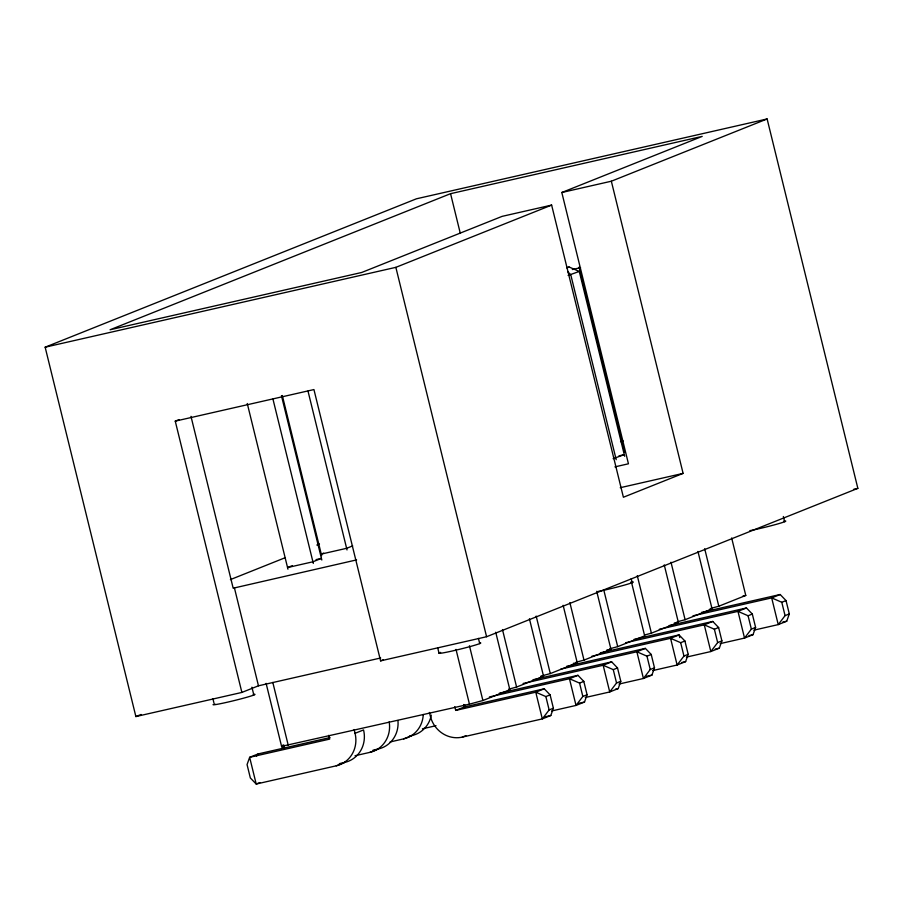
<?xml version="1.0" encoding="UTF-8"?>
<svg xmlns="http://www.w3.org/2000/svg" width="903" height="903" viewBox="0 0 903 903"><rect width="100%" height="100%" fill="white"/><g stroke="black" fill="none" stroke-linecap="round" stroke-linejoin="round"><path stroke-width="1.35" d="M281.623 748.7L282.921 745.065M429.422 712.433L430.347 716.181A27.541 25.973 68.2 0 0 462.268 737.119L542.319 718.901L550.807 715.503L553.392 708.234L550.108 694.881L544.249 688.797L464.198 707.015L455.71 710.413L454.785 706.654M551.598 710.988L576.024 705.424L584.512 702.037L587.085 694.757L583.812 681.404L577.954 675.32L499.257 693.233M585.302 697.522L609.728 691.958L618.216 688.56L620.79 681.291L617.517 667.938L611.658 661.854L532.962 679.767M619.006 684.045L643.421 678.492L651.921 675.094L654.494 667.825L651.221 654.461L645.363 648.377L566.666 666.301M652.711 670.579L677.126 665.014L685.625 661.628L688.199 654.348L684.914 640.995L679.056 634.911L600.371 652.824M686.415 657.113L710.83 651.548L719.33 648.151L721.903 640.882L718.619 627.529L712.76 621.445L634.075 639.358M720.12 643.636L744.535 638.082L753.023 634.685L755.608 627.416L752.323 614.051L746.465 607.967L669.134 625.576M753.813 630.17L778.239 624.605L786.727 621.208L789.312 613.938L786.028 600.585L780.169 594.501L701.484 612.415M256.429 756.172L258.134 753.926L330.046 737.559M553.392 708.234L549.137 709.927L542.319 718.901L535.761 692.183L544.249 688.797M587.085 694.757L582.841 696.461L576.024 705.424L569.454 678.717L577.954 675.32M620.79 681.291L616.546 682.984L609.728 691.958L603.159 665.251L611.658 661.854M654.494 667.825L650.25 669.518L643.421 678.492L636.863 651.774L645.363 648.377M688.199 654.348L683.955 656.052L677.126 665.014L670.568 638.308L679.056 634.911L679.722 637.586M721.903 640.882L717.659 642.575L710.83 651.548L704.272 624.831L712.76 621.445M755.608 627.416L751.364 629.109L744.535 638.082L737.977 611.365L746.465 607.967M789.312 613.938L785.068 615.643L778.239 624.605L771.681 597.899L780.169 594.501M45.15 347.192L416.418 198.807L767.121 118.959L857.85 488.342L486.582 636.728L380.581 660.861L313.939 389.565L175.25 421.137L241.88 692.432L135.879 716.564L45.15 347.192L395.853 267.344L551.631 205.094L623.397 497.248L683.108 473.386L611.342 181.221L767.121 118.959M614.932 466.874L628.443 463.792L561.813 192.497L702.195 136.398L450.563 193.682L110.076 329.764L361.719 272.469L502.102 216.37L551.631 205.094M175.25 421.137L179.099 419.602M567.05 267.886L569.172 267.04L579.274 271.431L624.684 456.286M579.274 271.431L568.122 275.426M230.4 579.602L285.404 557.614M316.829 545.051L319.459 544.001M356.595 559.894L233.177 588.203L190.973 416.351M292.414 565.617L287.56 567.558L312.923 561.79L321.412 558.393L316.073 559.612M323.692 553.121L321.265 554.092L346.617 548.313L352.689 545.886M135.879 716.564L141.105 714.476M241.88 692.432L258.472 685.806L380.682 657.982M380.581 660.861L383.132 659.833M258.134 753.926L249.646 757.324L247.061 764.593L250.345 777.957L256.204 784.041L336.255 765.812L344.743 762.414A27.541 25.973 68.2 0 0 363.548 729.929L355.048 733.326A27.541 25.973 68.2 0 1 336.255 765.812M266.114 683.379L281.578 746.352L284.152 745.325M259.838 782.585L256.204 784.041L249.646 757.324L329.697 739.094L328.771 735.347M281.578 746.352L469.458 704.159L482.891 700.525L509.856 689.745L495.724 632.247M508.536 689.237L516.595 687.048L543.55 676.279L529.429 618.781M540.886 676.133L550.299 673.582L577.254 662.802L563.133 605.303M575.933 662.294L584.004 660.116L610.959 649.336L596.714 591.318M609.638 648.828L617.697 646.638L644.663 635.87L631.547 582.48M644.686 634.99L651.402 633.172L678.367 622.393L664.247 564.894M677.047 621.885L685.106 619.706L712.072 608.927L697.951 551.428M710.751 608.419L718.811 606.229L745.776 595.449L731.656 537.962M355.026 755.743L369.959 752.346L378.447 748.948A27.541 25.973 68.2 0 0 397.941 720.504M390.096 741.961L403.664 738.868L412.152 735.482A27.541 25.973 68.2 0 0 431.284 715.153M455.71 710.413L535.761 692.183L545.863 696.574L550.108 694.881M489.415 696.935L569.454 678.717L579.568 683.097L583.812 681.404M523.119 683.469L603.159 665.251L613.261 669.631L617.517 667.938M560.887 669.078L636.863 651.774L646.966 656.165L651.221 654.461M591.883 656.221L670.568 638.308L680.67 642.688L684.914 640.995M625.576 642.755L704.272 624.831L714.375 629.222L718.619 627.529M659.28 629.278L737.977 611.365L748.079 615.756L752.323 614.051M692.985 615.812L771.681 597.899L781.784 602.278L786.028 600.585M462.268 737.119L465.914 735.663M561.813 192.497L611.342 181.221M566.644 267.615L569.172 267.04M572.321 269.534L580.561 267.649M620.53 441.657L623.284 441.025M618.95 455.868L624.289 454.649L613.126 458.656M620.248 487.699L683.108 473.386M853.775 489.268L857.85 488.342M782.664 622.144L786.727 621.208M748.959 635.61L753.023 634.685M715.255 649.076L719.33 648.151M681.551 662.554L685.625 661.628M646.492 676.324L651.921 675.094M422.435 728.8L436.002 725.707M409.443 736.092L412.152 735.482M615.507 689.181L618.216 688.56M373.018 750.179L378.447 748.948M579.083 703.268L584.512 702.037M339.314 763.656L344.743 762.414M545.378 716.745L550.807 715.503M743.101 595.833L745.776 595.449M709.397 609.299L712.072 608.927M674.349 622.957L678.367 622.393M606.94 649.9L610.959 649.336M573.236 663.378L577.254 662.802M540.874 676.652L543.55 676.279M567.863 271.78L570.786 274.817L616.196 459.683M783.364 516.516L784.639 521.731M781.784 602.278L785.068 615.643M748.079 615.756L751.364 629.109M704.69 548.731L718.811 606.229M714.375 629.222L717.659 642.575M670.985 562.208L685.106 619.706M680.67 642.688L683.955 656.052M579.128 267.13L624.537 451.985M637.281 575.674L651.402 633.172M631.22 578.755L632.179 582.661M646.966 656.165L650.25 669.518M603.78 589.975L617.697 646.638M613.261 669.631L616.546 682.984M569.872 602.617L584.004 660.116M579.568 683.097L582.841 696.461M450.563 193.682L460.316 233.414M536.168 616.083L550.299 673.582M545.863 696.574L549.137 709.927M502.474 629.56L516.595 687.048M395.853 267.344L486.582 636.728M478.443 638.387L479.719 643.602M469.436 645.758L482.891 700.525M456.004 649.404L469.458 704.159M463.589 704.509L464.198 707.015M308.002 391.101L347.023 549.95M282.312 395.514L321.66 555.729M281.454 395.706L321.818 560.029M272.954 399.092L313.318 563.427M354.134 729.568L355.048 733.326M247.264 403.506L287.955 569.195M272.808 682.431L288.271 745.404M283.677 745.189L284.332 747.865M234.374 587.718L258.472 685.806M251.914 687.194L253.845 695.028M212.927 698.832L213.898 702.737M437.774 648.072L439.027 653.185M465.316 706.631A27.541 25.973 68.2 0 1 464.616 704.69M389.17 721.869A27.541 25.973 68.2 0 1 369.959 752.346M423.27 714.51A27.541 25.973 68.2 0 1 403.664 738.868M784.007 521.11A21.514 1.05 -13.8 0 1 776.456 524.293A21.514 1.05 -13.8 0 1 749.862 530.659M253.212 694.407A21.514 1.05 -13.8 0 1 234.148 700.593A21.514 1.05 -13.8 0 1 214.745 703.843M630.723 582.164A21.514 1.05 -13.8 0 1 625.023 584.941A21.514 1.05 -13.8 0 1 597.854 591.51M480.091 642.891A21.514 1.05 -13.8 0 1 458.498 649.539A21.514 1.05 -13.8 0 1 440.63 652.417"/></g></svg>
